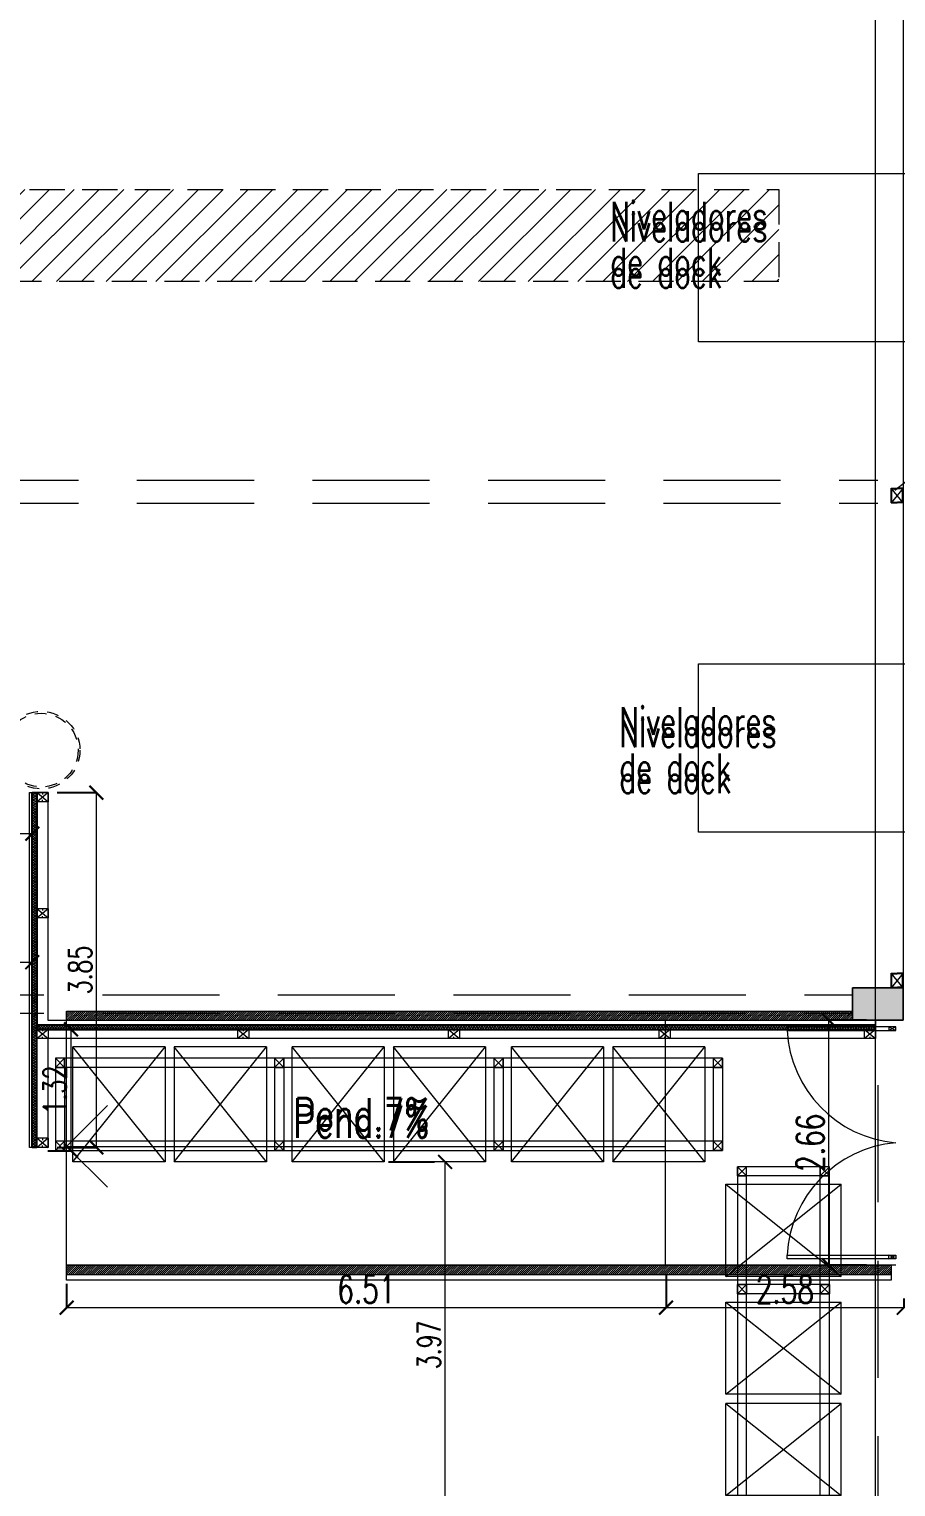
# Model space of a CAD drawing. Header units: millimetres. Extents: x 2828 to 3406, y 849 to 1266.
# Drawn here: x 2946.01 to 2955.41, y 1197.82 to 1213.64 of the extents above; entities that cross this region are included whole.
import ezdxf

# ---------------------------------------------------------------- set-up
doc = ezdxf.new("R2010")
doc.units = ezdxf.units.MM
doc.header["$PDMODE"] = 34
doc.header["$PDSIZE"] = -10
doc.linetypes.add('DASHDOT', pattern=[1, 0.5, -0.25, 0, -0.25])
doc.linetypes.add('DASHED', pattern=[19.05, 12.7, -6.35])
doc.layers.get('DEFPOINTS').update_dxf_attribs({"lineweight": 5})
for name, color, linetype, lineweight in [('0.05', 64, 'Continuous', 5), ('0.20', 4, 'Continuous', 15), ('0.30', 1, 'Continuous', 25), ('arq cotas', 152, 'Continuous', 13), ('arq tex', 31, 'Continuous', 5), ('camaras', 42, 'Continuous', 20), ('columnas', 12, 'Continuous', 20), ('equip tx', 220, 'Continuous', 5), ('equipa cotas', 222, 'Continuous', 5), ('EQUIPAMIENTO', 4, 'Continuous', 15), ('proyecciones', 221, 'DASHED', 5), ('rampa dist de pedidos', 131, 'Continuous', 5)]:
    doc.layers.add(name, color=color, linetype=linetype, lineweight=lineweight)
for name, color, linetype, lineweight, true_color in [('eolicos nuevos', 7, 'Continuous', 13, 0x387000), ('lucernarios nuevos', 252, 'DASHED', 9, 0x696969), ('sombrado muro nuevo', 7, 'Continuous', 5, 0x757575)]:
    doc.layers.add(name, color=color, linetype=linetype, lineweight=lineweight, true_color=true_color)
doc.styles.add('100', font='romans.shx', dxfattribs={"width": 0.75, "height": 0.2})
doc.styles.add('250-cts', font='romans.shx', dxfattribs={"width": 0.7, "height": 0.25})
doc.dimstyles.new('250', dxfattribs={"dimtxt": 0.3, "dimasz": 0.15, "dimexe": 0, "dimexo": 0.1, "dimgap": 0.05, "dimtad": 1, "dimzin": 0, "dimdsep": 46, "dimtxsty": '250-cts', "dimblk": 'ARCHTICK', "dimcen": 0.02, "dimclrd": 256, "dimclre": 256, "dimclrt": 256, "dimazin": 0, "dimtfac": 1, "dimtofl": 0, "dimtmove": 1, "dimatfit": 0, "dimldrblk": 'OPEN90', "dimfxl": 1, "dimtolj": 1, "dimtzin": 0, "dimlwd": -1, "dimarcsym": 0})

# ---------------------------------------------------------------- blocks, each defined once
blk = doc.blocks.new('rack relevado')
at = {"layer": 'EQUIPAMIENTO', "linetype": 'DASHED'}
for p, q in [((-2.3, 1.125), (-2.3, -0.125)), ((-1.3, -0.125), (-2.3, 1.125)), ((-2.3, -0.125), (-1.3, 1.125)), ((-2.3, 1.125), (-1.3, 1.125)), ((-1.3, 1.125), (-1.3, -0.125)), ((-0.2, -0.125), (-1.2, 1.125)), ((-1.2, -0.125), (-0.2, 1.125)), ((-1.2, 1.125), (-0.2, 1.125)), ((-1.2, 1.125), (-1.2, -0.125)), ((-0.2, -0.125), (-0.2, 1.125)), ((-2.3, -0.125), (-1.3, -0.125)), ((-1.2, -0.125), (-0.2, -0.125))]:
    blk.add_line(p, q, dxfattribs=at)
at = {"layer": 'EQUIPAMIENTO'}
for p, q in [((-2.49, 1), (-2.39, 1)), ((-2.49, 1), (-2.49, 0)), ((-2.49, 1), (-2.49, 0)), ((-2.49, 1), (-2.49, 0)), ((-2.39, 0.9), (-2.49, 1)), ((-2.49, 0.9), (-2.39, 1)), ((-2.4, 1), (-0.1, 1)), ((-2.39, 1), (-2.39, 0.075)), ((-2.39, 1), (-2.39, 0)), ((-2.39, 1), (-2.39, 0)), ((-2.39, 1), (-2.39, 0)), ((-2.39, 1), (-2.39, 0)), ((-0.11, 1), (-0.01, 1)), ((-0.11, 1), (-0.01, 1)), ((-0.11, 1), (-0.01, 1)), ((-0.11, 1), (-0.11, 0)), ((-0.11, 1), (-0.11, 0)), ((-0.11, 1), (-0.11, 0)), ((-0.01, 0.9), (-0.11, 1)), ((-0.11, 0.9), (-0.01, 1)), ((-0.01, 1), (-0.01, 0.075)), ((-0.01, 1), (-0.01, 0)), ((-0.01, 1), (-0.01, 0)), ((-0.01, 1), (-0.01, 0)), ((-0.01, 1), (-0.01, 0)), ((-2.49, 0.9), (-0.01, 0.9)), ((-0.11, 0.9), (-0.01, 0.9)), ((-2.49, 0.1), (-2.39, 0.1)), ((-2.49, 0.1), (-0.01, 0.1)), ((-2.39, 0), (-2.49, 0.1)), ((-2.49, 0), (-2.39, 0.1)), ((-2.49, 0), (-2.39, 0)), ((-0.01, 0), (-0.11, 0.1)), ((-0.11, 0), (-0.01, 0.1)), ((-0.11, 0), (-0.01, 0)), ((-2.39, 0), (-2.49, 0)), ((-0.1, 0), (-2.4, 0)), ((-0.01, 0), (-0.11, 0))]:
    blk.add_line(p, q, dxfattribs=at)
for points in [[(-2.49, 1), (-2.39, 1), (-2.39, 0.9), (-2.49, 0.9), (-2.49, 1)], [(-0.11, 1), (-0.01, 1), (-0.01, 0.9), (-0.11, 0.9), (-0.11, 1)], [(-2.49, 0.1), (-2.39, 0.1), (-2.39, 0), (-2.49, 0), (-2.49, 0.1)], [(-0.11, 0.1), (-0.01, 0.1), (-0.01, 0), (-0.11, 0), (-0.11, 0.1)]]:
    blk.add_lwpolyline(points, dxfattribs=at)
blk = doc.blocks.new('colum. perim')
at = {"layer": '0.05'}
h = blk.add_hatch(color=256, dxfattribs=at)
h.dxf.hatch_style = 1
h.paths.add_polyline_path([(1.567, 49.616), (1.567, 49.966), (1.017, 49.966), (1.017, 49.616)])
at = {"layer": 'columnas'}
for p, q in [((1.567, 49.966), (1.017, 49.966)), ((1.017, 49.966), (1.017, 49.616)), ((1.017, 49.966), (1.567, 49.966)), ((1.017, 49.616), (1.017, 49.966)), ((1.567, 49.616), (1.567, 49.966)), ((1.567, 49.966), (1.567, 49.616)), ((1.017, 49.616), (1.567, 49.616)), ((1.567, 49.616), (1.017, 49.616))]:
    blk.add_line(p, q, dxfattribs=at)
blk = doc.blocks.new('col.met')
at = {"layer": 'camaras'}
for p, q in [((5.086, 112.568), (5.206, 112.568)), ((5.086, 112.468), (5.086, 112.568)), ((5.086, 112.468), (5.206, 112.568)), ((5.206, 112.468), (5.086, 112.568)), ((5.146, 112.568), (5.146, 112.548)), ((5.206, 112.568), (5.206, 112.468)), ((5.086, 112.468), (5.206, 112.468)), ((5.146, 112.468), (5.146, 112.488))]:
    blk.add_line(p, q, dxfattribs=at)
blk = doc.blocks.new('_ARCHTICK')
at = {"color": 0, "linetype": 'ByBlock', "const_width": 0.15}
blk.add_lwpolyline([(-0.5, -0.5), (0.5, 0.5)], dxfattribs=at)
blk = doc.blocks.new('*D292')
at = {"layer": 'arq cotas', "lineweight": -2, "transparency": 16777216}
for p, q in [((2937.211, 1203.742), (2937.211, 1203.512)), ((2946.042, 1203.742), (2946.042, 1203.512))]:
    blk.add_line(p, q, dxfattribs=at)
at = {"layer": 'arq cotas', "transparency": 16777216}
blk.add_line((2937.211, 1203.512), (2946.042, 1203.512), dxfattribs=at)
at = {"layer": 'DEFPOINTS', "color": 0, "transparency": 16777216}
for p in [(2937.211, 1203.842, -101.167), (2946.042, 1203.842), (2946.042, 1203.512)]:
    blk.add_point(p, dxfattribs=at)
at = {"layer": 'arq cotas', "transparency": 16777216, "xscale": 0.15, "yscale": 0.15, "zscale": 0.15, "rotation": 180}
blk.add_blockref('_ARCHTICK', (2937.211, 1203.512), dxfattribs=at)
at = {"layer": 'arq cotas', "transparency": 16777216, "xscale": 0.15, "yscale": 0.15, "zscale": 0.15}
blk.add_blockref('_ARCHTICK', (2946.042, 1203.512), dxfattribs=at)
at = {"layer": 'arq cotas', "transparency": 16777216, "insert": (2941.627, 1203.687), "char_height": 0.25, "attachment_point": 5, "style": '250-cts'}
blk.add_mtext('\\A1;8.83', dxfattribs=at)
blk = doc.blocks.new('_Open90')
at = {"color": 0, "linetype": 'ByBlock', "lineweight": -2}
for p, q in [((0, 0), (-1, 0)), ((-0.5, 0.5), (0, 0)), ((0, 0), (-0.5, -0.5))]:
    blk.add_line(p, q, dxfattribs=at)
blk = doc.blocks.new('*D231')
at = {"layer": 'DEFPOINTS', "color": 0, "transparency": 16777216}
for p in [(2954.687, 1202.882), (2955.194, 1202.882), (2955.194, 1200.222)]:
    blk.add_point(p, dxfattribs=at)
at = {"layer": 'rampa dist de pedidos', "linetype": 'DASHDOT', "lineweight": -2, "transparency": 16777216}
for p, q in [((2955.094, 1202.882), (2954.687, 1202.882)), ((2955.094, 1200.222), (2954.687, 1200.222))]:
    blk.add_line(p, q, dxfattribs=at)
at = {"layer": 'rampa dist de pedidos', "transparency": 16777216}
blk.add_line((2954.687, 1200.222), (2954.687, 1202.882), dxfattribs=at)
at = {"layer": 'rampa dist de pedidos', "transparency": 16777216, "xscale": 0.15, "yscale": 0.15, "zscale": 0.15}
for p, rotation in [((2954.687, 1202.882), 90), ((2954.687, 1200.222), 270)]:
    blk.add_blockref('_ARCHTICK', p, dxfattribs=dict(at, rotation=rotation))
at = {"layer": 'rampa dist de pedidos', "transparency": 16777216, "insert": (2954.487, 1201.552), "char_height": 0.3, "attachment_point": 5, "rotation": 90, "style": '250-cts'}
blk.add_mtext('\\A1;2.66', dxfattribs=at)
blk = doc.blocks.new('*D232')
at = {"layer": 'DEFPOINTS', "color": 0, "transparency": 16777216}
for p in [(2944.291, 1204.908), (2946.042, 1204.908), (2946.042, 1204.908)]:
    blk.add_point(p, dxfattribs=at)
at = {"layer": 'equipa cotas', "linetype": 'DASHDOT', "lineweight": -2, "transparency": 16777216}
for p, q in [((2944.291, 1205.008), (2944.291, 1204.908)), ((2946.042, 1205.008), (2946.042, 1204.908))]:
    blk.add_line(p, q, dxfattribs=at)
at = {"layer": 'equipa cotas', "transparency": 16777216}
blk.add_line((2944.291, 1204.908), (2946.042, 1204.908), dxfattribs=at)
at = {"layer": 'equipa cotas', "transparency": 16777216, "xscale": 0.15, "yscale": 0.15, "zscale": 0.15, "rotation": 180}
blk.add_blockref('_ARCHTICK', (2944.291, 1204.908), dxfattribs=at)
at = {"layer": 'equipa cotas', "transparency": 16777216, "xscale": 0.15, "yscale": 0.15, "zscale": 0.15}
blk.add_blockref('_ARCHTICK', (2946.042, 1204.908), dxfattribs=at)
at = {"layer": 'equipa cotas', "transparency": 16777216, "insert": (2945.166, 1205.083), "char_height": 0.25, "attachment_point": 5, "style": '250-cts'}
blk.add_mtext('\\A1;1.75', dxfattribs=at)
blk = doc.blocks.new('*D234')
at = {"layer": 'DEFPOINTS', "color": 0, "transparency": 16777216}
for p in [(2952.92, 1200.222), (2955.5, 1199.963), (2952.92, 1199.762)]:
    blk.add_point(p, dxfattribs=at)
at = {"layer": 'rampa dist de pedidos', "linetype": 'DASHDOT', "lineweight": -2, "transparency": 16777216}
for p, q in [((2952.92, 1200.122), (2952.92, 1199.762)), ((2955.5, 1199.863), (2955.5, 1199.762))]:
    blk.add_line(p, q, dxfattribs=at)
at = {"layer": 'rampa dist de pedidos', "transparency": 16777216}
blk.add_line((2955.5, 1199.762), (2952.92, 1199.762), dxfattribs=at)
at = {"layer": 'rampa dist de pedidos', "transparency": 16777216, "xscale": 0.15, "yscale": 0.15, "zscale": 0.15, "rotation": 180}
blk.add_blockref('_ARCHTICK', (2952.92, 1199.762), dxfattribs=at)
at = {"layer": 'rampa dist de pedidos', "transparency": 16777216, "xscale": 0.15, "yscale": 0.15, "zscale": 0.15}
blk.add_blockref('_ARCHTICK', (2955.5, 1199.762), dxfattribs=at)
at = {"layer": 'rampa dist de pedidos', "transparency": 16777216, "insert": (2954.21, 1199.962), "char_height": 0.3, "attachment_point": 5, "style": '250-cts'}
blk.add_mtext('\\A1;2.58', dxfattribs=at)
blk = doc.blocks.new('*D235')
at = {"layer": 'DEFPOINTS', "color": 0, "transparency": 16777216}
for p in [(2946.414, 1200.122), (2952.92, 1200.222), (2946.414, 1199.762)]:
    blk.add_point(p, dxfattribs=at)
at = {"layer": 'rampa dist de pedidos', "linetype": 'DASHDOT', "lineweight": -2, "transparency": 16777216}
for p, q in [((2952.92, 1200.122), (2952.92, 1199.762)), ((2946.414, 1200.022), (2946.414, 1199.762))]:
    blk.add_line(p, q, dxfattribs=at)
at = {"layer": 'rampa dist de pedidos', "transparency": 16777216}
blk.add_line((2952.92, 1199.762), (2946.414, 1199.762), dxfattribs=at)
at = {"layer": 'rampa dist de pedidos', "transparency": 16777216, "xscale": 0.15, "yscale": 0.15, "zscale": 0.15, "rotation": 180}
blk.add_blockref('_ARCHTICK', (2946.414, 1199.762), dxfattribs=at)
at = {"layer": 'rampa dist de pedidos', "transparency": 16777216, "xscale": 0.15, "yscale": 0.15, "zscale": 0.15}
blk.add_blockref('_ARCHTICK', (2952.92, 1199.762), dxfattribs=at)
at = {"layer": 'rampa dist de pedidos', "transparency": 16777216, "insert": (2949.667, 1199.962), "char_height": 0.3, "attachment_point": 5, "style": '250-cts'}
blk.add_mtext('\\A1;6.51', dxfattribs=at)
blk = doc.blocks.new('UPN 16')
at = {"layer": '0.05'}
for p, q in [((2964.54, 1086.709), (2964.7, 1086.579)), ((2964.7, 1086.709), (2964.54, 1086.579))]:
    blk.add_line(p, q, dxfattribs=at)
at = {"layer": '0.20'}
for p, q in [((2964.7, 1086.709), (2964.54, 1086.709)), ((2964.54, 1086.709), (2964.54, 1086.644)), ((2964.54, 1086.579), (2964.54, 1086.644)), ((2964.691, 1086.7), (2964.548, 1086.7)), ((2964.548, 1086.7), (2964.548, 1086.645)), ((2964.548, 1086.587), (2964.548, 1086.642)), ((2964.691, 1086.7), (2964.691, 1086.645)), ((2964.691, 1086.587), (2964.691, 1086.642)), ((2964.7, 1086.709), (2964.7, 1086.644)), ((2964.7, 1086.579), (2964.7, 1086.644)), ((2964.7, 1086.579), (2964.54, 1086.579)), ((2964.691, 1086.587), (2964.548, 1086.587))]:
    blk.add_line(p, q, dxfattribs=at)
for centre, start, end in [((2964.542, 1086.654), 257.6526, 306.0734), ((2964.542, 1086.633), 53.9266, 102.3474), ((2964.698, 1086.654), 233.9266, 282.3474), ((2964.698, 1086.633), 77.6526, 126.0734)]:
    blk.add_arc(centre, 0.0106, start, end, dxfattribs=at)
blk = doc.blocks.new('*D371')
at = {"layer": 'arq cotas', "linetype": 'DASHDOT', "lineweight": -2, "transparency": 16777216}
for p, q in [((2946.261, 1202.783), (2946.461, 1202.783)), ((2946.211, 1201.466), (2946.461, 1201.466))]:
    blk.add_line(p, q, dxfattribs=at)
at = {"layer": 'arq cotas', "transparency": 16777216}
blk.add_line((2946.461, 1202.783), (2946.461, 1201.466), dxfattribs=at)
at = {"layer": 'DEFPOINTS', "color": 0, "transparency": 16777216}
for p in [(2946.161, 1202.783), (2946.111, 1201.466), (2946.461, 1201.466)]:
    blk.add_point(p, dxfattribs=at)
at = {"layer": 'arq cotas', "transparency": 16777216, "xscale": 0.15, "yscale": 0.15, "zscale": 0.15}
for p, rotation in [((2946.461, 1202.783), 90), ((2946.461, 1201.466), 270)]:
    blk.add_blockref('_ARCHTICK', p, dxfattribs=dict(at, rotation=rotation))
at = {"layer": 'arq cotas', "transparency": 16777216, "insert": (2946.286, 1202.125), "char_height": 0.25, "attachment_point": 5, "rotation": 90, "style": '250-cts'}
blk.add_mtext('\\A1;1.32', dxfattribs=at)
blk = doc.blocks.new('*D372')
at = {"layer": 'DEFPOINTS', "color": 0, "transparency": 16777216}
for p in [(2946.213, 1205.353), (2946.737, 1205.353), (2946.212, 1201.501)]:
    blk.add_point(p, dxfattribs=at)
at = {"layer": 'equipa cotas', "linetype": 'DASHDOT', "lineweight": -2, "transparency": 16777216}
for p, q in [((2946.313, 1205.353), (2946.737, 1205.353)), ((2946.312, 1201.501), (2946.737, 1201.501))]:
    blk.add_line(p, q, dxfattribs=at)
at = {"layer": 'equipa cotas', "transparency": 16777216}
blk.add_line((2946.737, 1201.501), (2946.737, 1205.353), dxfattribs=at)
at = {"layer": 'equipa cotas', "transparency": 16777216, "xscale": 0.15, "yscale": 0.15, "zscale": 0.15}
for p, rotation in [((2946.737, 1205.353), 90), ((2946.737, 1201.501), 270)]:
    blk.add_blockref('_ARCHTICK', p, dxfattribs=dict(at, rotation=rotation))
at = {"layer": 'equipa cotas', "transparency": 16777216, "insert": (2946.562, 1203.427), "char_height": 0.25, "attachment_point": 5, "rotation": 90, "style": '250-cts'}
blk.add_mtext('\\A1;3.85', dxfattribs=at)
blk = doc.blocks.new('A$C26D87C71')
at = {"layer": 'eolicos nuevos', "linetype": 'DASHED', "ltscale": 0.01}
for radius in [0.42, 0.4]:
    blk.add_circle((0, 0), radius, dxfattribs=at)
blk = doc.blocks.new('A$C45170E89')
at = {"layer": 'eolicos nuevos'}
blk.add_blockref('A$C26D87C71', (0, 0), dxfattribs=at)
blk = doc.blocks.new('A$C371A6B59')
at = {"layer": 'lucernarios nuevos'}
h = blk.add_hatch(dxfattribs=at)
h.set_pattern_fill('ANSI31', color=256, scale=0.06)
h.set_pattern_definition([(45, (-2882.44147, -1108.54296), (-0.134703842, 0.134703842), [])])
h.paths.add_polyline_path([(18.441, 1), (34.573, 1), (34.573, 0), (18.441, 0)])
at = {"layer": 'lucernarios nuevos', "ltscale": 0.03}
blk.add_lwpolyline([(18.441, 1), (34.573, 1), (34.573, 0), (18.441, 0)], close=True, dxfattribs=at)
blk = doc.blocks.new('E')
at = {"layer": 'EQUIPAMIENTO'}
for p, q in [((2929.861, 1169.108), (2929.861, 1169.008)), ((2929.861, 1169.008), (2929.861, 1169.108)), ((2930.861, 1169.108), (2929.861, 1169.108)), ((2930.861, 1169.108), (2929.861, 1169.108)), ((2930.861, 1169.108), (2929.861, 1169.108)), ((2930.861, 1169.108), (2929.861, 1169.108)), ((2929.861, 1169.108), (2929.961, 1169.008)), ((2929.861, 1169.008), (2929.961, 1169.108)), ((2930.861, 1169.108), (2929.936, 1169.108)), ((2929.961, 1167.818), (2929.961, 1169.108)), ((2930.761, 1169.008), (2930.761, 1169.108)), ((2930.761, 1167.818), (2930.761, 1169.108)), ((2930.761, 1169.108), (2930.861, 1169.008)), ((2930.761, 1169.008), (2930.861, 1169.108)), ((2930.861, 1169.008), (2930.861, 1169.108)), ((2930.861, 1169.008), (2930.861, 1169.108)), ((2930.861, 1169.008), (2930.861, 1169.108)), ((2929.861, 1169.018), (2929.861, 1167.818)), ((2930.861, 1169.008), (2929.861, 1169.008)), ((2930.861, 1169.008), (2929.861, 1169.008)), ((2930.861, 1169.008), (2929.861, 1169.008)), ((2930.861, 1167.818), (2930.861, 1169.018)), ((2929.861, 1167.728), (2929.861, 1167.828)), ((2929.861, 1167.828), (2929.861, 1167.728)), ((2930.861, 1167.828), (2929.861, 1167.828)), ((2930.861, 1167.828), (2929.861, 1167.828)), ((2930.861, 1167.828), (2929.861, 1167.828)), ((2929.861, 1167.728), (2929.961, 1167.828)), ((2929.861, 1167.828), (2929.961, 1167.728)), ((2930.761, 1167.828), (2930.761, 1167.728)), ((2930.761, 1167.728), (2930.861, 1167.828)), ((2930.761, 1167.828), (2930.861, 1167.728)), ((2930.861, 1167.828), (2930.861, 1167.728)), ((2930.861, 1167.828), (2930.861, 1167.728)), ((2930.861, 1167.828), (2930.861, 1167.728)), ((2930.861, 1167.728), (2929.861, 1167.728)), ((2930.861, 1167.728), (2929.861, 1167.728)), ((2930.861, 1167.728), (2929.861, 1167.728)), ((2930.861, 1167.728), (2929.861, 1167.728)), ((2930.861, 1167.728), (2929.936, 1167.728))]:
    blk.add_line(p, q, dxfattribs=at)
at = {"layer": 'EQUIPAMIENTO', "linetype": 'DASHED'}
for p, q in [((2929.736, 1167.918), (2929.736, 1168.918)), ((2929.736, 1167.918), (2929.736, 1168.918)), ((2929.736, 1168.918), (2930.986, 1167.918)), ((2929.736, 1167.918), (2930.986, 1168.918)), ((2929.736, 1168.918), (2930.986, 1168.918)), ((2930.986, 1167.918), (2930.986, 1168.918)), ((2930.986, 1167.918), (2929.736, 1167.918))]:
    blk.add_line(p, q, dxfattribs=at)
at = {"layer": 'EQUIPAMIENTO'}
for points in [[(2929.961, 1169.008), (2929.961, 1169.108), (2929.861, 1169.108), (2929.861, 1169.008), (2929.961, 1169.008)], [(2930.861, 1169.008), (2930.861, 1169.108), (2930.761, 1169.108), (2930.761, 1169.008), (2930.861, 1169.008)], [(2929.961, 1167.828), (2929.961, 1167.728), (2929.861, 1167.728), (2929.861, 1167.828), (2929.961, 1167.828)], [(2930.861, 1167.828), (2930.861, 1167.728), (2930.761, 1167.728), (2930.761, 1167.828), (2930.861, 1167.828)]]:
    blk.add_lwpolyline(points, dxfattribs=at)
blk = doc.blocks.new('*D834')
at = {"layer": 'DEFPOINTS', "color": 0, "transparency": 16777216}
for p in [(2949.807, 1201.344), (2950.522, 1201.344), (2949.807, 1197.372)]:
    blk.add_point(p, dxfattribs=at)
at = {"layer": 'equipa cotas', "linetype": 'DASHDOT', "lineweight": -2, "transparency": 16777216}
for p, q in [((2949.907, 1201.344), (2950.522, 1201.344)), ((2949.907, 1197.372), (2950.522, 1197.372))]:
    blk.add_line(p, q, dxfattribs=at)
at = {"layer": 'equipa cotas', "transparency": 16777216}
blk.add_line((2950.522, 1197.372), (2950.522, 1201.344), dxfattribs=at)
at = {"layer": 'equipa cotas', "transparency": 16777216, "xscale": 0.15, "yscale": 0.15, "zscale": 0.15}
for p, rotation in [((2950.522, 1201.344), 90), ((2950.522, 1197.372), 270)]:
    blk.add_blockref('_ARCHTICK', p, dxfattribs=dict(at, rotation=rotation))
at = {"layer": 'equipa cotas', "transparency": 16777216, "insert": (2950.347, 1199.358), "char_height": 0.25, "attachment_point": 5, "rotation": 90, "style": '250-cts'}
blk.add_mtext('\\A1;3.97', dxfattribs=at)

msp = doc.modelspace()

# ---------------------------------------------------------------- hatches: boundary and pattern name
at = {"layer": 'rampa dist de pedidos', "true_color": 0x9e9e9e}
h = msp.add_hatch(dxfattribs=at)
h.set_pattern_fill('ANSI31', color=253, scale=0.005)
h.set_pattern_definition([(45, (0, 0.70537), (-0.01122532015, 0.01122532015), [])])
h.paths.add_polyline_path([(2954.944, 1202.882), (2946.414, 1202.882), (2946.414, 1202.982), (2954.944, 1202.982)])
h = msp.add_hatch(dxfattribs=at)
h.set_pattern_fill('ANSI31', color=253, scale=0.005)
h.set_pattern_definition([(45, (0, -2.05463), (-0.01122532015, 0.01122532015), [])])
h.paths.add_polyline_path([(2955.364, 1200.122), (2946.414, 1200.122), (2946.414, 1200.222), (2955.364, 1200.222)])
at = {"layer": 'sombrado muro nuevo'}
h = msp.add_hatch(dxfattribs=at)
h.set_pattern_fill('_USER', color=256, scale=0.02, angle=45, style=0, double=1, pattern_type=0)
h.set_pattern_definition([(45, (-0.003867, 21.801786), (-0.01414213562, 0.01414213562), []), (135, (-0.003867, 21.801786), (-0.01414213562, -0.01414213562), [])])
h.paths.add_polyline_path([(2946.092, 1201.501), (2946.042, 1201.501), (2946.039, 1202.829), (2946.042, 1205.353), (2946.093, 1205.353), (2946.09, 1202.829), (2955.19, 1202.829), (2955.19, 1202.779), (2946.089, 1202.78)])

# ---------------------------------------------------------------- linework, layer by layer
at = {"layer": '0.05'}
msp.add_line((2955.194, 1168.987), (2955.194, 1236.3), dxfattribs=at)
at = {"layer": '0.05', "elevation": -101.167}
msp.add_lwpolyline([(2955.494, 1203.232), (2955.194, 1203.232), (2955.194, 1236.3), (2955.494, 1236.3)], close=True, dxfattribs=at)
at = {"layer": '0.05', "color": 252, "true_color": 0x858585}
for points in [[(2953.272, 1212.074), (2955.907, 1212.074), (2955.907, 1210.244), (2953.272, 1210.244), (2953.272, 1212.074)], [(2953.272, 1206.752), (2955.907, 1206.752), (2955.907, 1204.922), (2953.272, 1204.922), (2953.272, 1206.752)]]:
    msp.add_lwpolyline(points, dxfattribs=at)
at = {"layer": '0.05'}
for points in [[(2946.012, 1205.353), (2946.212, 1205.353), (2946.212, 1202.882)], [(2946.212, 1202.683), (2946.212, 1201.501), (2946.012, 1201.501), (2946.012, 1205.353)], [(2955.194, 1202.882), (2955.194, 1202.682), (2946.212, 1202.682)], [(2946.212, 1202.882), (2955.194, 1202.882)]]:
    msp.add_lwpolyline(points, dxfattribs=at)
at = {"layer": '0.30'}
for p, q in [((2946.042, 1202.832), (2946.042, 1205.353)), ((2946.042, 1205.353), (2946.093, 1205.353)), ((2946.042, 1205.353), (2946.093, 1205.353)), ((2946.093, 1202.782), (2946.093, 1205.353)), ((2946.042, 1201.501), (2946.042, 1202.832)), ((2946.092, 1201.501), (2946.092, 1202.817)), ((2946.092, 1202.782), (2955.194, 1202.782)), ((2946.093, 1202.832), (2955.194, 1202.832)), ((2946.092, 1201.501), (2946.042, 1201.501))]:
    msp.add_line(p, q, dxfattribs=at)
at = {"layer": 'arq tex', "linetype": 'Continuous', "ltscale": 0.02}
msp.add_line((2955.404, 1208.637), (2956.111, 1209.195), dxfattribs=at)
at = {"layer": 'proyecciones', "color": 251, "ltscale": 0.1, "true_color": 0x6b6b6b}
for p, q in [((2899.553, 1208.745, 0.061), (2955.219, 1208.745)), ((2899.553, 1208.495, 0.061), (2955.219, 1208.495)), ((2937.277, 1203.158, -101.167), (2954.944, 1203.158, -101.167)), ((2937.277, 1203.158, -101.167), (2954.944, 1203.158, -101.167)), ((2937.277, 1202.958, -101.167), (2954.944, 1202.958, -101.167)), ((2937.277, 1202.958, -101.167), (2954.944, 1202.958, -101.167)), ((2955.219, 1202.177), (2955.219, 1180.157))]:
    msp.add_line(p, q, dxfattribs=at)
at = {"layer": 'rampa dist de pedidos'}
for p, q in [((2946.414, 1200.062, -101.167), (2946.414, 1202.982, -101.167)), ((2946.414, 1202.982, -101.167), (2954.944, 1202.982, -101.167)), ((2946.414, 1202.882, -101.167), (2954.944, 1202.882, -101.167)), ((2952.914, 1200.222, -101.167), (2952.914, 1202.882, -101.167)), ((2955.339, 1202.812, -101.167), (2955.414, 1202.772, -101.167)), ((2955.414, 1202.812, -101.167), (2955.339, 1202.772, -101.167)), ((2946.414, 1201.512, -101.167), (2946.858, 1201.955, -101.167)), ((2946.414, 1201.512, -101.167), (2946.858, 1201.069, -101.167)), ((2946.414, 1201.512, -101.167), (2952.914, 1201.512, -101.167)), ((2955.339, 1200.292, -101.167), (2955.414, 1200.332, -101.167)), ((2955.414, 1200.292, -101.167), (2955.339, 1200.332, -101.167)), ((2955.414, 1200.222, -101.167), (2946.414, 1200.222, -101.167)), ((2946.414, 1200.122, -101.167), (2955.364, 1200.122, -101.167))]:
    msp.add_line(p, q, dxfattribs=at)
for points in [[(2955.414, 1202.772), (2955.414, 1202.812), (2954.234, 1202.812), (2954.234, 1202.772)], [(2955.339, 1202.812), (2955.339, 1202.772), (2955.414, 1202.772), (2955.414, 1202.812)], [(2955.414, 1200.332), (2955.414, 1200.292), (2954.234, 1200.292), (2954.234, 1200.332)], [(2955.339, 1200.292), (2955.339, 1200.332), (2955.414, 1200.332), (2955.414, 1200.292)]]:
    msp.add_lwpolyline(points, close=True, dxfattribs=at)
at = {"layer": 'rampa dist de pedidos', "elevation": -101.167}
msp.add_lwpolyline([(2955.364, 1200.062), (2946.414, 1200.062), (2946.414, 1200.222), (2955.364, 1200.222), (2955.364, 1200.062)], dxfattribs=at)
at = {"layer": 'rampa dist de pedidos'}
for centre, start, end in [((2955.526, 1202.842, -101.167), 183.0901, 265.0041), ((2955.526, 1200.263, -101.167), 94.9959, 176.9102)]:
    msp.add_arc(centre, 1.295, start, end, dxfattribs=at)

# ---------------------------------------------------------------- block references
at = {"rotation": 270}
for p in [(1868.785, 4173.197), (1868.785, 4167.932, -101.167)]:
    msp.add_blockref('UPN 16', p, dxfattribs=at)
at = {"layer": '0.20', "rotation": 180}
for p in [(2951.3, 1317.821), (2951.3, 1317.821), (2951.3, 1316.56), (2951.3, 1316.56), (2951.299, 1315.251), (2953.477, 1315.25), (2955.764, 1315.25), (2958.052, 1315.25), (2960.28, 1315.25), (2951.299, 1314.069)]:
    msp.add_blockref('col.met', p, dxfattribs=at)
at = {"layer": 'columnas', "xscale": -1}
msp.add_blockref('colum. perim', (2956.511, 1153.266, -101.167), dxfattribs=at)
at = {"layer": 'eolicos nuevos'}
msp.add_blockref('A$C45170E89', (2946.139, 1205.814, -50.553), dxfattribs=at)
at = {"layer": 'EQUIPAMIENTO', "xscale": -1}
for p in [(2946.282, 1201.469), (2948.662, 1201.469), (2951.042, 1201.469)]:
    msp.add_blockref('rack relevado', p, dxfattribs=at)
at = {"layer": 'EQUIPAMIENTO'}
msp.add_blockref('E', (23.833, 32.184), dxfattribs=at)
at = {"layer": 'EQUIPAMIENTO', "xscale": -1, "rotation": 270}
msp.add_blockref('rack relevado', (2953.694, 1200.022), dxfattribs=at)
at = {"layer": 'lucernarios nuevos'}
msp.add_blockref('A$C371A6B59', (2919.571, 1210.9, 0.02), dxfattribs=at)

# ---------------------------------------------------------------- texts
at = {"layer": 'arq tex', "char_height": 0.3, "attachment_point": 1, "style": '100'}
for insert in [(2952.313, 1211.764), (2952.412, 1206.279)]:
    msp.add_mtext_dynamic_manual_height_columns('Niveladores \\Pde dock ', width=50.70215, gutter_width=12.5, heights=[0], dxfattribs=dict(at, insert=insert))
at = {"layer": 'equip tx', "char_height": 0.3, "attachment_point": 1, "style": '100'}
for insert in [(2952.313, 1211.633), (2952.412, 1206.147)]:
    msp.add_mtext_dynamic_manual_height_columns('Niveladores \\Pde dock ', width=50.70215, gutter_width=12.5, heights=[0], dxfattribs=dict(at, insert=insert))
at = {"layer": 'rampa dist de pedidos', "char_height": 0.35, "attachment_point": 1, "style": '100'}
for insert in [(2948.876, 1202.035, -101.167), (2948.876, 1202.035, -101.167), (2948.876, 1201.956, -101.167)]:
    msp.add_mtext_dynamic_manual_height_columns('Pend.7%', width=50.70215, gutter_width=12.5, heights=[0], dxfattribs=dict(at, insert=insert))

# ---------------------------------------------------------------- dimensions: what is measured, and where the dimension line sits
at = {"layer": 'arq cotas'}
dim = msp.add_linear_dim(base=(2946.042, 1203.512), p1=(2937.211, 1203.842, -101.167), p2=(2946.042, 1203.842), dimstyle='250', override={"dimfxl": 0}, dxfattribs=at)
dim.commit()
dim.dimension.update_dxf_attribs({"geometry": '*D292', "text_midpoint": (2941.627, 1203.687)})
dim = msp.add_linear_dim(base=(2946.461, 1201.466), p1=(2946.161, 1202.783), p2=(2946.111, 1201.466), angle=90, dimstyle='250', override={"dimfxl": 0}, dxfattribs=at)
dim.commit()
dim.dimension.update_dxf_attribs({"geometry": '*D371', "text_midpoint": (2946.286, 1202.125)})
at = {"layer": 'equipa cotas'}
for base, p1, p2, picture, middle in [((2946.737, 1205.353), (2946.212, 1201.501), (2946.213, 1205.353), '*D372', (2946.562, 1203.427)), ((2950.522, 1201.344), (2949.807, 1197.372), (2949.807, 1201.344), '*D834', (2950.347, 1199.358))]:
    dim = msp.add_linear_dim(base=base, p1=p1, p2=p2, angle=90, dimstyle='250', dxfattribs=at)
    dim.commit()
    dim.dimension.update_dxf_attribs({"geometry": picture, "text_midpoint": middle})
dim = msp.add_linear_dim(base=(2946.042, 1204.908, -202.333), p1=(2944.291, 1204.908, -202.333), p2=(2946.042, 1204.908, -202.333), dimstyle='250', override={"dimfxl": 0}, dxfattribs=at)
dim.commit()
dim.dimension.update_dxf_attribs({"geometry": '*D232', "text_midpoint": (2945.166, 1205.083, -202.333)})
at = {"layer": 'rampa dist de pedidos'}
dim = msp.add_linear_dim(base=(2954.687, 1202.882, -101.167), p1=(2955.194, 1200.222, -101.167), p2=(2955.194, 1202.882, -101.167), angle=90, dimstyle='250', dxfattribs=at)
dim.commit()
dim.dimension.update_dxf_attribs({"geometry": '*D231', "text_midpoint": (2954.487, 1201.552, -101.167)})
for base, p1, p2, picture, middle in [((2946.414, 1199.762, -101.167), (2952.92, 1200.222, -101.167), (2946.414, 1200.122, -101.167), '*D235', (2949.667, 1199.962, -101.167)), ((2952.92, 1199.762, -101.167), (2955.5, 1199.963, -101.167), (2952.92, 1200.222, -101.167), '*D234', (2954.21, 1199.962, -101.167))]:
    dim = msp.add_linear_dim(base=base, p1=p1, p2=p2, dimstyle='250', override={"dimfxl": 0}, dxfattribs=at)
    dim.commit()
    dim.dimension.update_dxf_attribs({"geometry": picture, "text_midpoint": middle})

doc.saveas('drawing.dxf')
